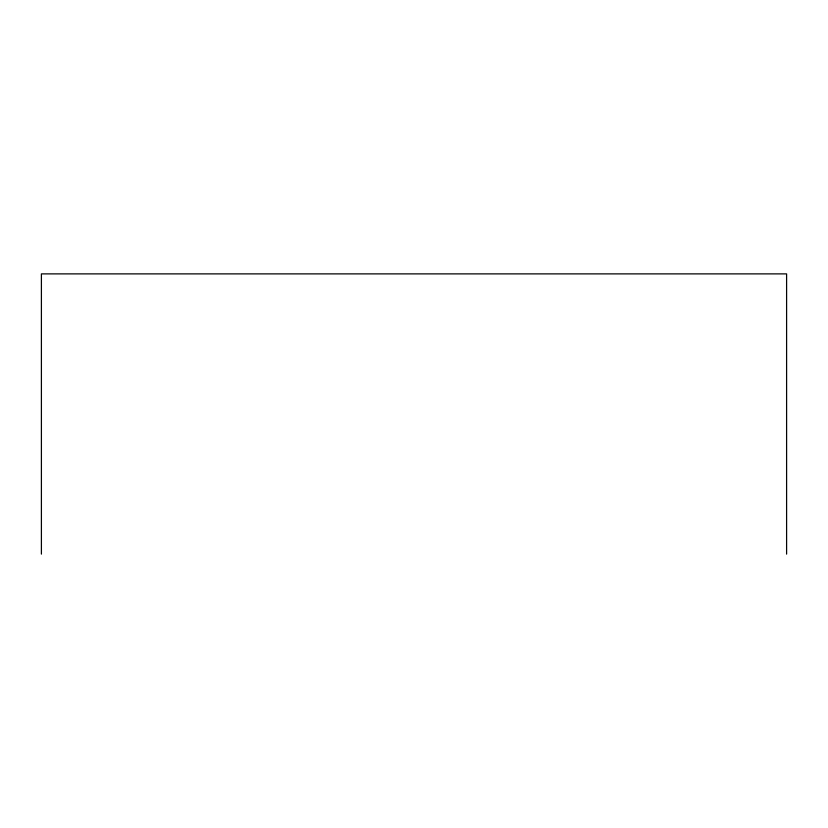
<?xml version="1.0" encoding="UTF-8"?>
<svg xmlns="http://www.w3.org/2000/svg" width="828" height="828" viewBox="0 0 828 828"><rect width="100%" height="100%" fill="white"/><g stroke="black" fill="none" stroke-linecap="round" stroke-linejoin="round"><path stroke-width="1.24" d="M786.6 554.118L786.6 273.882L41.4 273.882L41.4 554.118"/></g></svg>
